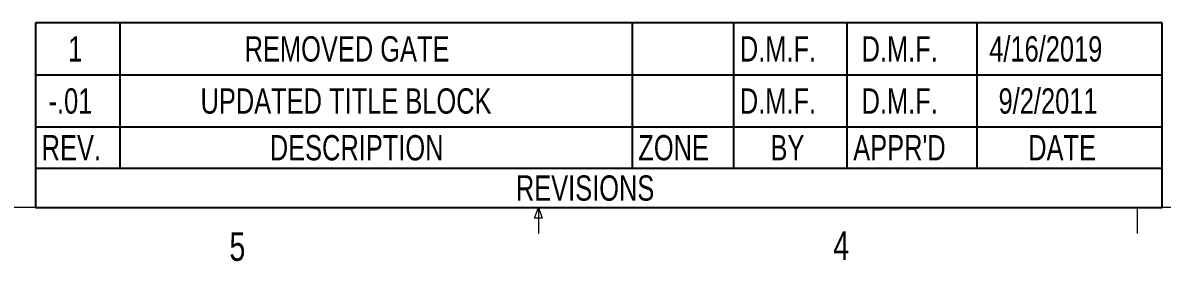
# Model space of a CAD drawing. Header units: inches. Extents: x 0.4 to 16.6, y 0.2 to 10.8.
# Drawn here: x 6.806 to 10.552, y 0.216 to 1.001 of the extents above; entities that cross this region are included whole.
import ezdxf

# ---------------------------------------------------------------- set-up
doc = ezdxf.new("R2010")
doc.units = ezdxf.units.IN
doc.header["$MEASUREMENT"] = 0
doc.layers.add('SLD-0', color=7, linetype='Continuous')
doc.styles.add('SLDTEXTSTYLE1', font='TXT', dxfattribs={"width": 0.75})

# ---------------------------------------------------------------- blocks, each defined once
blk = doc.blocks.new('SW_TABLEANNOTATION_0')
at = {"layer": 'SLD-0', "color": 0}
for p, q in [((0, 0), (0, -0.6088)), ((3.7045, 0), (0, 0)), ((0.2775, 0), (0.2775, -0.3432)), ((1.9615, 0), (1.9615, -0.3432)), ((2.295, 0), (2.295, -0.3432)), ((2.6679, 0), (2.6679, -0.3432)), ((3.0954, 0), (3.0954, -0.3432)), ((3.7045, -0.6088), (3.7045, 0)), ((0, -0.1716), (3.7045, -0.1716)), ((0, -0.3432), (3.7045, -0.3432)), ((0.2775, -0.3432), (0.2775, -0.4791)), ((1.9615, -0.3432), (1.9615, -0.4791)), ((2.295, -0.3432), (2.295, -0.4791)), ((2.6679, -0.3432), (2.6679, -0.4791)), ((3.0954, -0.3432), (3.0954, -0.4791)), ((0, -0.4791), (3.7045, -0.4791)), ((0, -0.6088), (3.7045, -0.6088))]:
    blk.add_line(p, q, dxfattribs=at)
at = {"layer": 'SLD-0', "color": 0, "attachment_point": 1, "style": 'SLDTEXTSTYLE1'}
for s, insert, char_height in [('1', (0.108, -0.0444), 0.0833), ('REMOVED GATE', (0.688, -0.0444), 0.083333), ('D.M.F.', (2.316, -0.0444), 0.08333), ('D.M.F.', (2.7162, -0.0444), 0.08333), ('4/16/2019', (3.1359, -0.0444), 0.08333), ('-.01', (0.0434, -0.216), 0.08333), ('UPDATED TITLE BLOCK', (0.543, -0.216), 0.083333), ('D.M.F.', (2.316, -0.216), 0.08333), ('D.M.F.', (2.7162, -0.216), 0.08333), ('9/2/2011', (3.1666, -0.216), 0.08333), ('REV.', (0.0209, -0.3698), 0.08333), ('DESCRIPTION', (0.7707, -0.3698), 0.083333), ('ZONE', (1.9823, -0.3698), 0.08333), ('BY', (2.4167, -0.3698), 0.08333), ("APPR'D", (2.6888, -0.3698), 0.08333), ('DATE', (3.264, -0.3698), 0.08333), ('REVISIONS', (1.5797, -0.5026), 0.08333)]:
    blk.add_mtext(s, dxfattribs=dict(at, insert=insert, char_height=char_height))

msp = doc.modelspace()

# ---------------------------------------------------------------- linework, layer by layer
at = {"color": 7, "linetype": 'Continuous', "lineweight": 18}
for p, q in [((16.37625, 0.39207), (0.62625, 0.39207)), ((8.48775, 0.3575), (8.501, 0.39207)), ((8.501, 0.39207), (8.501, 0.30727)), ((8.501, 0.39207), (8.51356, 0.3575)), ((10.46975, 0.39207), (10.46975, 0.30727)), ((8.51356, 0.3575), (8.48775, 0.3575))]:
    msp.add_line(p, q, dxfattribs=at)

# ---------------------------------------------------------------- block references
at = {"layer": 'SLD-0'}
msp.add_blockref('SW_TABLEANNOTATION_0', (6.84705, 1.00085), dxfattribs=at)

# ---------------------------------------------------------------- texts
at = {"color": 7, "linetype": 'Continuous', "lineweight": 0, "char_height": 0.09375, "attachment_point": 1, "style": 'SLDTEXTSTYLE1'}
for s, insert in [('5', (7.48512, 0.31059)), ('4', (9.47012, 0.31372))]:
    msp.add_mtext(s, dxfattribs=dict(at, insert=insert))

doc.saveas('drawing.dxf')
